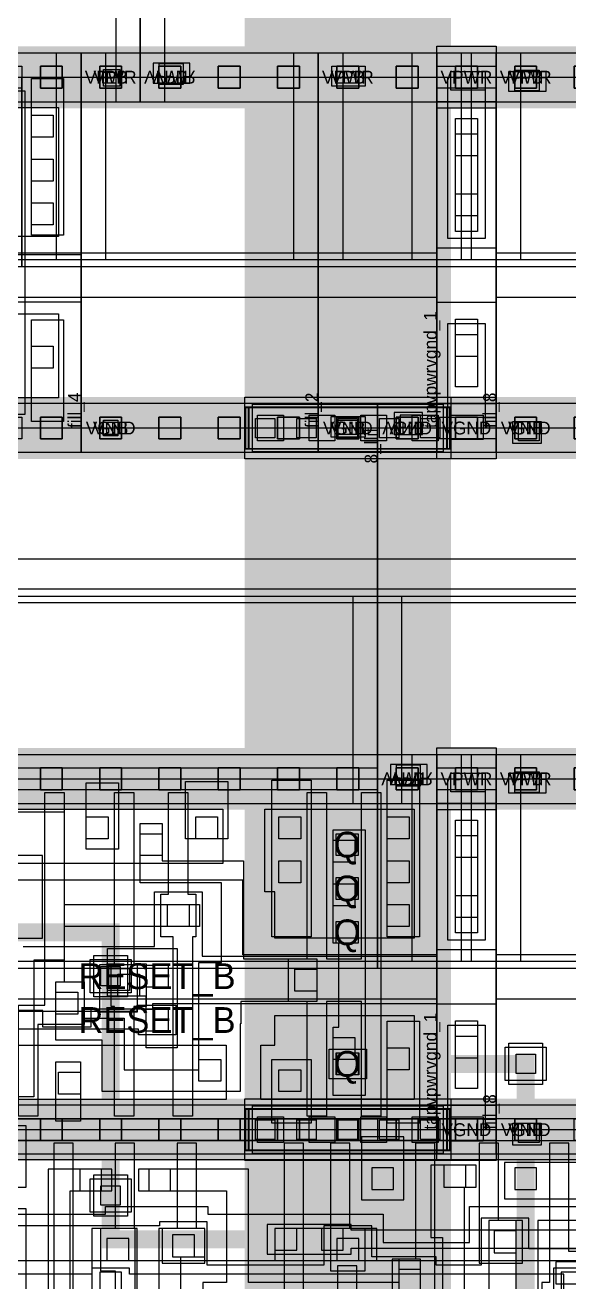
# Model space of a CAD drawing. Extents: x 0 to 50.5, y 0 to 99.5.
# Drawn here: x 39.59 to 43.8, y 83.14 to 92.88 of the extents above; entities that cross this region are included whole.
import ezdxf
from ezdxf.enums import TextEntityAlignment as Align

# ---------------------------------------------------------------- set-up
doc = ezdxf.new("R2010")
doc.units = 0
for name, color, linetype in [('L122D16', 13, 'CONTINUOUS'), ('L236D0', 12, 'CONTINUOUS'), ('L64D16', 14, 'CONTINUOUS'), ('L64D20', 26, 'CONTINUOUS'), ('L64D5', 19, 'CONTINUOUS'), ('L64D59', 18, 'CONTINUOUS'), ('L65D20', 22, 'CONTINUOUS'), ('L65D44', 31, 'CONTINUOUS'), ('L66D20', 16, 'CONTINUOUS'), ('L66D44', 21, 'CONTINUOUS'), ('L67D16', 29, 'CONTINUOUS'), ('L67D20', 8, 'CONTINUOUS'), ('L67D44', 9, 'CONTINUOUS'), ('L67D5', 17, 'CONTINUOUS'), ('L68D16', 15, 'CONTINUOUS'), ('L68D20', 6, 'CONTINUOUS'), ('L68D44', 7, 'CONTINUOUS'), ('L68D5', 20, 'CONTINUOUS'), ('L69D20', 4, 'CONTINUOUS'), ('L69D44', 5, 'CONTINUOUS'), ('L70D20', 2, 'CONTINUOUS'), ('L70D44', 3, 'CONTINUOUS'), ('L71D20', 1, 'CONTINUOUS'), ('L78D44', 24, 'CONTINUOUS'), ('L81D4', 28, 'CONTINUOUS'), ('L83D44', 30, 'CONTINUOUS'), ('L93D44', 25, 'CONTINUOUS'), ('L94D20', 27, 'CONTINUOUS'), ('L95D20', 23, 'CONTINUOUS')]:
    doc.layers.add(name, color=color, linetype=linetype)

# ---------------------------------------------------------------- blocks, each defined once
blk = doc.blocks.new('VIA_M1M2_PR')
at = {"layer": 'L68D20'}
blk.add_lwpolyline([(-0.16, -0.13), (-0.16, 0.13), (0.16, 0.13), (0.16, -0.13)], close=True, dxfattribs=at)
at = {"layer": 'L68D44'}
blk.add_lwpolyline([(-0.075, -0.075), (-0.075, 0.075), (0.075, 0.075), (0.075, -0.075)], close=True, dxfattribs=at)
at = {"layer": 'L69D20'}
blk.add_lwpolyline([(-0.13, -0.16), (-0.13, 0.16), (0.13, 0.16), (0.13, -0.16)], close=True, dxfattribs=at)
blk = doc.blocks.new('VIA_via4_5_1600_480_1_4_400_400')
at = {"layer": 'L70D20'}
blk.add_lwpolyline([(-0.79, -0.16), (-0.79, 0.16), (0.79, 0.16), (0.79, -0.16)], close=True, dxfattribs=at)
at = {"layer": 'L70D44'}
for points in [[(-0.7, -0.1), (-0.7, 0.1), (-0.5, 0.1), (-0.5, -0.1)], [(-0.3, -0.1), (-0.3, 0.1), (-0.1, 0.1), (-0.1, -0.1)], [(0.1, -0.1), (0.1, 0.1), (0.3, 0.1), (0.3, -0.1)], [(0.5, -0.1), (0.5, 0.1), (0.7, 0.1), (0.7, -0.1)]]:
    blk.add_lwpolyline(points, close=True, dxfattribs=at)
at = {"layer": 'L71D20'}
blk.add_lwpolyline([(-0.8, -0.165), (-0.8, 0.165), (0.8, 0.165), (0.8, -0.165)], close=True, dxfattribs=at)
blk = doc.blocks.new('VIA_via3_4_1600_480_1_4_400_400')
at = {"layer": 'L69D20'}
blk.add_lwpolyline([(-0.74, -0.185), (-0.74, 0.185), (0.74, 0.185), (0.74, -0.185)], close=True, dxfattribs=at)
at = {"layer": 'L69D44'}
for points in [[(-0.7, -0.1), (-0.7, 0.1), (-0.5, 0.1), (-0.5, -0.1)], [(-0.3, -0.1), (-0.3, 0.1), (-0.1, 0.1), (-0.1, -0.1)], [(0.1, -0.1), (0.1, 0.1), (0.3, 0.1), (0.3, -0.1)], [(0.5, -0.1), (0.5, 0.1), (0.7, 0.1), (0.7, -0.1)]]:
    blk.add_lwpolyline(points, close=True, dxfattribs=at)
at = {"layer": 'L70D20'}
blk.add_lwpolyline([(-0.765, -0.165), (-0.765, 0.165), (0.765, 0.165), (0.765, -0.165)], close=True, dxfattribs=at)
blk = doc.blocks.new('VIA_via2_3_1600_480_1_5_320_320')
at = {"layer": 'L68D20'}
blk.add_lwpolyline([(-0.8, -0.24), (-0.8, 0.24), (0.8, 0.24), (0.8, -0.24)], close=True, dxfattribs=at)
at = {"layer": 'L68D44'}
for points in [[(-0.715, -0.075), (-0.715, 0.075), (-0.565, 0.075), (-0.565, -0.075)], [(-0.395, -0.075), (-0.395, 0.075), (-0.245, 0.075), (-0.245, -0.075)], [(-0.075, -0.075), (-0.075, 0.075), (0.075, 0.075), (0.075, -0.075)], [(0.245, -0.075), (0.245, 0.075), (0.395, 0.075), (0.395, -0.075)], [(0.565, -0.075), (0.565, 0.075), (0.715, 0.075), (0.715, -0.075)]]:
    blk.add_lwpolyline(points, close=True, dxfattribs=at)
at = {"layer": 'L69D20'}
blk.add_lwpolyline([(-0.77, -0.16), (-0.77, 0.16), (0.77, 0.16), (0.77, -0.16)], close=True, dxfattribs=at)
blk = doc.blocks.new('VIA_L1M1_PR_MR')
at = {"layer": 'L67D20'}
blk.add_lwpolyline([(-0.085, -0.085), (-0.085, 0.085), (0.085, 0.085), (0.085, -0.085)], close=True, dxfattribs=at)
at = {"layer": 'L67D44'}
blk.add_lwpolyline([(-0.085, -0.085), (-0.085, 0.085), (0.085, 0.085), (0.085, -0.085)], close=True, dxfattribs=at)
at = {"layer": 'L68D20'}
blk.add_lwpolyline([(-0.145, -0.115), (-0.145, 0.115), (0.145, 0.115), (0.145, -0.115)], close=True, dxfattribs=at)
blk = doc.blocks.new('sky130_fd_sc_hd__fill_8')
at = {"layer": 'L122D16'}
blk.add_lwpolyline([(0.13, -0.12), (0.13, 0.05), (0.35, 0.05), (0.35, -0.12)], close=True, dxfattribs=at)
at = {"layer": 'L64D16'}
blk.add_lwpolyline([(0.1, 2.61), (0.1, 2.765), (0.385, 2.765), (0.385, 2.61)], close=True, dxfattribs=at)
at = {"layer": 'L64D20'}
blk.add_lwpolyline([(-0.19, 1.305), (-0.19, 2.91), (3.87, 2.91), (3.87, 1.305)], close=True, dxfattribs=at)
at = {"layer": 'L67D20', "const_width": 0.17}
for points in [[(0, 2.72), (3.68, 2.72)], [(0, 0), (3.68, 0)]]:
    blk.add_lwpolyline(points, dxfattribs=at)
at = {"layer": 'L67D44'}
for points in [[(0.145, 2.635), (0.145, 2.805), (0.315, 2.805), (0.315, 2.635)], [(0.605, 2.635), (0.605, 2.805), (0.775, 2.805), (0.775, 2.635)], [(1.065, 2.635), (1.065, 2.805), (1.235, 2.805), (1.235, 2.635)], [(1.525, 2.635), (1.525, 2.805), (1.695, 2.805), (1.695, 2.635)], [(1.985, 2.635), (1.985, 2.805), (2.155, 2.805), (2.155, 2.635)], [(2.445, 2.635), (2.445, 2.805), (2.615, 2.805), (2.615, 2.635)], [(2.905, 2.635), (2.905, 2.805), (3.075, 2.805), (3.075, 2.635)], [(3.365, 2.635), (3.365, 2.805), (3.535, 2.805), (3.535, 2.635)], [(0.145, -0.085), (0.145, 0.085), (0.315, 0.085), (0.315, -0.085)], [(0.605, -0.085), (0.605, 0.085), (0.775, 0.085), (0.775, -0.085)], [(1.065, -0.085), (1.065, 0.085), (1.235, 0.085), (1.235, -0.085)], [(1.525, -0.085), (1.525, 0.085), (1.695, 0.085), (1.695, -0.085)], [(1.985, -0.085), (1.985, 0.085), (2.155, 0.085), (2.155, -0.085)], [(2.445, -0.085), (2.445, 0.085), (2.615, 0.085), (2.615, -0.085)], [(2.905, -0.085), (2.905, 0.085), (3.075, 0.085), (3.075, -0.085)], [(3.365, -0.085), (3.365, 0.085), (3.535, 0.085), (3.535, -0.085)]]:
    blk.add_lwpolyline(points, close=True, dxfattribs=at)
at = {"layer": 'L68D16'}
for points in [[(0.145, 2.615), (0.145, 2.775), (0.335, 2.775), (0.335, 2.615)], [(0.175, -0.1), (0.175, 0.05), (0.335, 0.05), (0.335, -0.1)]]:
    blk.add_lwpolyline(points, close=True, dxfattribs=at)
at = {"layer": 'L68D20', "const_width": 0.48}
for points in [[(0, 2.72), (3.68, 2.72)], [(0, 0), (3.68, 0)]]:
    blk.add_lwpolyline(points, dxfattribs=at)
at = {"layer": 'L78D44'}
blk.add_lwpolyline([(0, 1.25), (0, 2.72), (3.68, 2.72), (3.68, 1.25)], close=True, dxfattribs=at)
at = {"layer": 'L81D4'}
blk.add_lwpolyline([(0, 0), (0, 2.72), (3.68, 2.72), (3.68, 0)], close=True, dxfattribs=at)
at = {"layer": 'L93D44'}
blk.add_lwpolyline([(0, -0.19), (0, 1.015), (3.68, 1.015), (3.68, -0.19)], close=True, dxfattribs=at)
at = {"layer": 'L94D20'}
blk.add_lwpolyline([(0, 1.355), (0, 2.91), (3.68, 2.91), (3.68, 1.355)], close=True, dxfattribs=at)
at = {"layer": 'L64D5'}
blk.add_text('VPB', height=0.1, dxfattribs=at).set_placement((0.23, 2.72), align=Align.MIDDLE_CENTER)
at = {"layer": 'L64D59'}
blk.add_text('VNB', height=0.1, dxfattribs=at).set_placement((0.23, 0), align=Align.MIDDLE_CENTER)
at = {"layer": 'L68D5'}
for s, p in [('VPWR', (0.23, 2.72)), ('VGND', (0.23, 0))]:
    blk.add_text(s, height=0.1, dxfattribs=at).set_placement(p, align=Align.MIDDLE_CENTER)
at = {"layer": 'L83D44'}
blk.add_text('fill_8', height=0.1, rotation=90, dxfattribs=at).set_placement((0, 0))
blk = doc.blocks.new('sky130_fd_sc_hd__dfrtp_2')
at = {"layer": 'L236D0'}
blk.add_lwpolyline([(0, 0), (0, 2.72), (9.66, 2.72), (9.66, 0)], close=True, dxfattribs=at)
at = {"layer": 'L64D20'}
blk.add_lwpolyline([(-0.19, 1.305), (-0.19, 2.91), (9.85, 2.91), (9.85, 1.305)], close=True, dxfattribs=at)
at = {"layer": 'L65D20'}
for points in [[(5.015, 1.645), (5.015, 2.485), (8, 2.485), (8, 2.065), (5.695, 2.065), (5.695, 1.645)], [(8.405, 1.485), (8.405, 1.845), (8.325, 1.845), (8.325, 2.485), (9.485, 2.485), (9.485, 1.485)], [(8.295, 0.235), (8.295, 0.655), (8.405, 0.655), (8.405, 0.885), (9.485, 0.885), (9.485, 0.235)], [(1.565, 0.235), (1.565, 0.655), (2.49, 0.655), (2.49, 0.595), (3.285, 0.595), (3.285, 0.655), (4.645, 0.655), (4.645, 0.875), (5.315, 0.875), (5.315, 0.595), (6.165, 0.595), (6.165, 0.655), (8.025, 0.655), (8.025, 0.235)]]:
    blk.add_lwpolyline(points, close=True, dxfattribs=at)
at = {"layer": 'L66D20'}
for points in [[(6.415, 0.105), (6.415, 0.965), (6.62, 0.965), (6.62, 2.615), (6.77, 2.615), (6.77, 1.145), (6.925, 1.145), (6.925, 0.815), (6.565, 0.815), (6.565, 0.105)], [(7.16, 0.105), (7.16, 0.955), (7.135, 0.955), (7.135, 1.285), (7.16, 1.285), (7.16, 2.615), (7.31, 2.615), (7.31, 1.285), (7.405, 1.285), (7.405, 0.955), (7.31, 0.955), (7.31, 0.105)], [(7.615, 0.105), (7.615, 1.495), (7.52, 1.495), (7.52, 1.825), (7.58, 1.825), (7.58, 2.615), (7.73, 2.615), (7.73, 1.825), (7.79, 1.825), (7.79, 1.495), (7.765, 1.495), (7.765, 0.105)], [(8.655, 0.105), (8.655, 0.995), (8.51, 0.995), (8.51, 1.325), (8.655, 1.325), (8.655, 2.615), (8.805, 2.615), (8.805, 1.325), (9.075, 1.325), (9.075, 2.615), (9.225, 2.615), (9.225, 0.105), (9.075, 0.105), (9.075, 0.995), (8.805, 0.995), (8.805, 0.105)]]:
    blk.add_lwpolyline(points, close=True, dxfattribs=at)
at = {"layer": 'L66D44'}
for points in [[(6.94, 2.255), (6.94, 2.425), (7.11, 2.425), (7.11, 2.255)], [(7.79, 2.255), (7.79, 2.425), (7.96, 2.425), (7.96, 2.255)], [(8.435, 2.255), (8.435, 2.425), (8.605, 2.425), (8.605, 2.255)], [(9.275, 2.255), (9.275, 2.425), (9.445, 2.425), (9.445, 2.255)], [(7.36, 2.125), (7.36, 2.295), (7.53, 2.295), (7.53, 2.125)], [(8.855, 2.075), (8.855, 2.245), (9.025, 2.245), (9.025, 2.075)], [(8.435, 1.915), (8.435, 2.085), (8.605, 2.085), (8.605, 1.915)], [(9.275, 1.915), (9.275, 2.085), (9.445, 2.085), (9.445, 1.915)], [(8.855, 1.735), (8.855, 1.905), (9.025, 1.905), (9.025, 1.735)], [(7.57, 1.575), (7.57, 1.745), (7.74, 1.745), (7.74, 1.575)], [(9.275, 1.575), (9.275, 1.745), (9.445, 1.745), (9.445, 1.575)], [(7.185, 1.035), (7.185, 1.205), (7.355, 1.205), (7.355, 1.035)], [(8.56, 1.075), (8.56, 1.245), (8.73, 1.245), (8.73, 1.075)], [(6.705, 0.895), (6.705, 1.065), (6.875, 1.065), (6.875, 0.895)], [(8.855, 0.545), (8.855, 0.715), (9.025, 0.715), (9.025, 0.545)], [(9.275, 0.465), (9.275, 0.635), (9.445, 0.635), (9.445, 0.465)], [(7.815, 0.375), (7.815, 0.545), (7.985, 0.545), (7.985, 0.375)], [(6.725, 0.275), (6.725, 0.445), (6.895, 0.445), (6.895, 0.275)], [(8.435, 0.295), (8.435, 0.465), (8.605, 0.465), (8.605, 0.295)]]:
    blk.add_lwpolyline(points, close=True, dxfattribs=at)
at = {"layer": 'L67D16'}
for points in [[(8.88, 2.125), (8.88, 2.295), (9.05, 2.295), (9.05, 2.125)], [(8.88, 1.785), (8.88, 1.955), (9.05, 1.955), (9.05, 1.785)], [(8.88, 1.445), (8.88, 1.615), (9.05, 1.615), (9.05, 1.445)], [(7.405, 1.105), (7.405, 1.275), (7.575, 1.275), (7.575, 1.105)], [(7.405, 0.765), (7.405, 0.935), (7.575, 0.935), (7.575, 0.765)], [(8.88, 0.425), (8.88, 0.595), (9.05, 0.595), (9.05, 0.425)]]:
    blk.add_lwpolyline(points, close=True, dxfattribs=at)
at = {"layer": 'L67D20'}
for points in [[(1.85, 2.175), (1.85, 2.635), (0, 2.635), (0, 2.805), (9.2, 2.805), (9.2, 2.635), (2.1, 2.635), (2.1, 2.175)], [(6.94, 2.175), (6.94, 2.69), (7.19, 2.69), (7.19, 2.175)], [(7.71, 2.255), (7.71, 2.7), (8.04, 2.7), (8.04, 2.255)], [(8.38, 1.495), (8.38, 2.71), (8.685, 2.71), (8.685, 1.495)], [(9.275, 1.495), (9.275, 2.71), (9.525, 2.71), (9.525, 1.495)], [(5.585, 0.255), (5.585, 0.535), (6.365, 0.535), (6.365, 1.485), (6.6, 1.485), (6.6, 2.125), (5.9, 2.125), (5.9, 2.465), (6.77, 2.465), (6.77, 1.745), (7.82, 1.745), (7.82, 1.575), (6.77, 1.575), (6.77, 1.315), (6.535, 1.315), (6.535, 0.255)], [(7.065, 0.295), (7.065, 0.695), (6.705, 0.695), (6.705, 1.145), (6.925, 1.145), (6.925, 0.865), (7.235, 0.865), (7.235, 0.465), (7.815, 0.465), (7.815, 1.295), (7.99, 1.295), (7.99, 1.915), (7.36, 1.915), (7.36, 2.375), (7.53, 2.375), (7.53, 2.085), (8.16, 2.085), (8.16, 1.325), (8.73, 1.325), (8.73, 0.995), (8.14, 0.995), (8.14, 0.82), (8.135, 0.82), (8.135, 0.295)], [(8.855, 0.265), (8.855, 0.795), (8.9, 0.795), (8.9, 1.445), (8.855, 1.445), (8.855, 2.325), (9.105, 2.325), (9.105, 0.265)], [(7.405, 0.635), (7.405, 1.035), (7.105, 1.035), (7.105, 1.405), (7.645, 1.405), (7.645, 0.635)], [(9.275, 0.05), (9.275, 0.84), (9.525, 0.84), (9.525, 0.05)], [(6.705, 0.065), (6.705, 0.525), (6.895, 0.525), (6.895, 0.065)], [(8.38, 0.05), (8.38, 0.545), (8.685, 0.545), (8.685, 0.05)], [(0, -0.085), (0, 0.085), (9.2, 0.085), (9.2, -0.085)]]:
    blk.add_lwpolyline(points, close=True, dxfattribs=at)
at = {"layer": 'L67D20', "const_width": 0.17}
for points in [[(9.2, 2.72), (9.66, 2.72)], [(9.2, 0), (9.66, 0)]]:
    blk.add_lwpolyline(points, dxfattribs=at)
at = {"layer": 'L67D44'}
for points in [[(6.585, 2.635), (6.585, 2.805), (6.755, 2.805), (6.755, 2.635)], [(7.045, 2.635), (7.045, 2.805), (7.215, 2.805), (7.215, 2.635)], [(7.505, 2.635), (7.505, 2.805), (7.675, 2.805), (7.675, 2.635)], [(7.965, 2.635), (7.965, 2.805), (8.135, 2.805), (8.135, 2.635)], [(8.425, 2.635), (8.425, 2.805), (8.595, 2.805), (8.595, 2.635)], [(8.885, 2.635), (8.885, 2.805), (9.055, 2.805), (9.055, 2.635)], [(9.345, 2.635), (9.345, 2.805), (9.515, 2.805), (9.515, 2.635)], [(7.105, 1.08), (7.105, 1.25), (7.275, 1.25), (7.275, 1.08)], [(7.405, 0.765), (7.405, 0.935), (7.575, 0.935), (7.575, 0.765)], [(6.585, -0.085), (6.585, 0.085), (6.755, 0.085), (6.755, -0.085)], [(7.045, -0.085), (7.045, 0.085), (7.215, 0.085), (7.215, -0.085)], [(7.505, -0.085), (7.505, 0.085), (7.675, 0.085), (7.675, -0.085)], [(7.965, -0.085), (7.965, 0.085), (8.135, 0.085), (8.135, -0.085)], [(8.425, -0.085), (8.425, 0.085), (8.595, 0.085), (8.595, -0.085)], [(8.885, -0.085), (8.885, 0.085), (9.055, 0.085), (9.055, -0.085)], [(9.345, -0.085), (9.345, 0.085), (9.515, 0.085), (9.515, -0.085)]]:
    blk.add_lwpolyline(points, close=True, dxfattribs=at)
at = {"layer": 'L68D20', "const_width": 0.48}
for points in [[(0, 2.72), (9.2, 2.72)], [(9.2, 2.72), (9.66, 2.72)], [(0, 0), (9.2, 0)], [(9.2, 0), (9.66, 0)]]:
    blk.add_lwpolyline(points, dxfattribs=at)
at = {"layer": 'L68D20'}
for points in [[(7.045, 0.91), (7.045, 1.28), (7.335, 1.28), (7.335, 0.91)], [(3.745, 0.735), (3.745, 0.965), (4.395, 0.965), (4.395, 0.92), (7.335, 0.92), (7.335, 0.965), (7.635, 0.965), (7.635, 0.735), (7.345, 0.735), (7.345, 0.78), (4.395, 0.78), (4.395, 0.735)]]:
    blk.add_lwpolyline(points, close=True, dxfattribs=at)
at = {"layer": 'L78D44'}
for points in [[(0, 1.25), (0, 2.72), (9.2, 2.72), (9.2, 1.25)], [(9.2, 1.25), (9.2, 2.72), (9.66, 2.72), (9.66, 1.25)]]:
    blk.add_lwpolyline(points, close=True, dxfattribs=at)
at = {"layer": 'L81D4'}
blk.add_lwpolyline([(0, 0), (0, 2.72), (9.66, 2.72), (9.66, 0)], close=True, dxfattribs=at)
at = {"layer": 'L93D44'}
blk.add_lwpolyline([(0, -0.19), (0, 1.015), (9.66, 1.015), (9.66, -0.19)], close=True, dxfattribs=at)
at = {"layer": 'L94D20'}
blk.add_lwpolyline([(8.155, 1.355), (8.155, 1.935), (5.825, 1.935), (5.825, 1.515), (4.885, 1.515), (4.885, 1.935), (1.35, 1.935), (1.35, 1.685), (0, 1.685), (0, 2.91), (9.66, 2.91), (9.66, 1.355)], close=True, dxfattribs=at)
at = {"layer": 'L95D20'}
blk.add_lwpolyline([(6.45, 1.42), (7.47, 1.42), (7.47, 1.845), (7.84, 1.845), (7.84, 1.345), (9.66, 1.345), (9.66, 0.975), (7.455, 0.975), (7.455, 0.935), (6.975, 0.935), (6.975, 0.795), (6.605, 0.795), (6.605, 0.925), (5.775, 0.925)], dxfattribs=at)
at = {"layer": 'L67D5'}
for s, p in [('Q', (8.965, 2.21)), ('Q', (8.965, 1.87)), ('Q', (8.965, 1.53)), ('RESET_B', (7.49, 1.19)), ('RESET_B', (7.49, 0.85)), ('Q', (8.965, 0.51))]:
    blk.add_text(s, height=0.2, dxfattribs=at).set_placement(p, align=Align.MIDDLE_CENTER)
blk = doc.blocks.new('sky130_fd_sc_hd__tapvpwrvgnd_1')
at = {"layer": 'L64D20'}
blk.add_lwpolyline([(-0.19, 1.305), (-0.19, 2.91), (0.65, 2.91), (0.65, 1.305)], close=True, dxfattribs=at)
at = {"layer": 'L65D44'}
for points in [[(0.145, 1.525), (0.145, 2.4), (0.315, 2.4), (0.315, 1.525)], [(0.145, 0.32), (0.145, 0.845), (0.315, 0.845), (0.315, 0.32)]]:
    blk.add_lwpolyline(points, close=True, dxfattribs=at)
at = {"layer": 'L66D44'}
for points in [[(0.145, 2.11), (0.145, 2.28), (0.315, 2.28), (0.315, 2.11)], [(0.145, 1.645), (0.145, 1.815), (0.315, 1.815), (0.315, 1.645)], [(0.145, 0.555), (0.145, 0.725), (0.315, 0.725), (0.315, 0.555)]]:
    blk.add_lwpolyline(points, close=True, dxfattribs=at)
at = {"layer": 'L67D20'}
for points in [[(0, 2.635), (0, 2.805), (0.46, 2.805), (0.46, 2.635)], [(0.085, 1.47), (0.085, 2.72), (0.375, 2.72), (0.375, 1.47)], [(0.085, 0), (0.085, 0.81), (0.375, 0.81), (0.375, 0)], [(0, -0.085), (0, 0.085), (0.46, 0.085), (0.46, -0.085)]]:
    blk.add_lwpolyline(points, close=True, dxfattribs=at)
at = {"layer": 'L67D44'}
for points in [[(0.145, 2.635), (0.145, 2.805), (0.315, 2.805), (0.315, 2.635)], [(0.145, -0.085), (0.145, 0.085), (0.315, 0.085), (0.315, -0.085)]]:
    blk.add_lwpolyline(points, close=True, dxfattribs=at)
at = {"layer": 'L68D16'}
for points in [[(0.11, 2.62), (0.11, 2.765), (0.375, 2.765), (0.375, 2.62)], [(0.105, -0.09), (0.105, 0.1), (0.36, 0.1), (0.36, -0.09)]]:
    blk.add_lwpolyline(points, close=True, dxfattribs=at)
at = {"layer": 'L68D20'}
for points in [[(0, 2.48), (0, 2.96), (0.46, 2.96), (0.46, 2.48)], [(0, -0.24), (0, 0.24), (0.46, 0.24), (0.46, -0.24)]]:
    blk.add_lwpolyline(points, close=True, dxfattribs=at)
at = {"layer": 'L78D44'}
blk.add_lwpolyline([(0, 1.25), (0, 2.72), (0.46, 2.72), (0.46, 1.25)], close=True, dxfattribs=at)
at = {"layer": 'L81D4'}
blk.add_lwpolyline([(0, 0), (0, 2.72), (0.46, 2.72), (0.46, 0)], close=True, dxfattribs=at)
at = {"layer": 'L93D44'}
for points in [[(0, 1.395), (0, 2.53), (0.46, 2.53), (0.46, 1.395)], [(0, -0.19), (0, 0.19), (0.46, 0.19), (0.46, -0.19)]]:
    blk.add_lwpolyline(points, close=True, dxfattribs=at)
at = {"layer": 'L94D20'}
for points in [[(0, 2.53), (0, 2.91), (0.46, 2.91), (0.46, 2.53)], [(0, 0.19), (0, 0.975), (0.46, 0.975), (0.46, 0.19)]]:
    blk.add_lwpolyline(points, close=True, dxfattribs=at)
at = {"layer": 'L68D5'}
for s, p in [('VPWR', (0.23, 2.72)), ('VGND', (0.23, 0))]:
    blk.add_text(s, height=0.1, dxfattribs=at).set_placement(p, align=Align.MIDDLE_CENTER)
at = {"layer": 'L83D44'}
blk.add_text('tapvpwrvgnd_1', height=0.1, rotation=90, dxfattribs=at).set_placement((0, 0))
blk = doc.blocks.new('sky130_fd_sc_hd__fill_2')
at = {"layer": 'L122D16'}
blk.add_lwpolyline([(0.155, -0.05), (0.155, 0.06), (0.315, 0.06), (0.315, -0.05)], close=True, dxfattribs=at)
at = {"layer": 'L64D16'}
blk.add_lwpolyline([(0.14, 2.675), (0.14, 2.765), (0.31, 2.765), (0.31, 2.675)], close=True, dxfattribs=at)
at = {"layer": 'L64D20'}
blk.add_lwpolyline([(-0.19, 1.305), (-0.19, 2.91), (1.11, 2.91), (1.11, 1.305)], close=True, dxfattribs=at)
at = {"layer": 'L67D20', "const_width": 0.17}
for points in [[(0, 2.72), (0.92, 2.72)], [(0, 0), (0.92, 0)]]:
    blk.add_lwpolyline(points, dxfattribs=at)
at = {"layer": 'L67D44'}
for points in [[(0.145, 2.635), (0.145, 2.805), (0.315, 2.805), (0.315, 2.635)], [(0.605, 2.635), (0.605, 2.805), (0.775, 2.805), (0.775, 2.635)], [(0.145, -0.085), (0.145, 0.085), (0.315, 0.085), (0.315, -0.085)], [(0.605, -0.085), (0.605, 0.085), (0.775, 0.085), (0.775, -0.085)]]:
    blk.add_lwpolyline(points, close=True, dxfattribs=at)
at = {"layer": 'L68D16'}
for points in [[(0.105, 2.65), (0.105, 2.805), (0.365, 2.805), (0.365, 2.65)], [(0.1, -0.07), (0.1, 0.09), (0.365, 0.09), (0.365, -0.07)]]:
    blk.add_lwpolyline(points, close=True, dxfattribs=at)
at = {"layer": 'L68D20', "const_width": 0.48}
for points in [[(0, 2.72), (0.92, 2.72)], [(0, 0), (0.92, 0)]]:
    blk.add_lwpolyline(points, dxfattribs=at)
at = {"layer": 'L78D44'}
blk.add_lwpolyline([(0, 1.25), (0, 2.72), (0.92, 2.72), (0.92, 1.25)], close=True, dxfattribs=at)
at = {"layer": 'L81D4'}
blk.add_lwpolyline([(0, 0), (0, 2.72), (0.92, 2.72), (0.92, 0)], close=True, dxfattribs=at)
at = {"layer": 'L93D44'}
blk.add_lwpolyline([(0, -0.19), (0, 1.015), (0.92, 1.015), (0.92, -0.19)], close=True, dxfattribs=at)
at = {"layer": 'L94D20'}
blk.add_lwpolyline([(0, 1.355), (0, 2.91), (0.92, 2.91), (0.92, 1.355)], close=True, dxfattribs=at)
at = {"layer": 'L64D5'}
blk.add_text('VPB', height=0.1, dxfattribs=at).set_placement((0.23, 2.72), align=Align.MIDDLE_CENTER)
at = {"layer": 'L64D59'}
blk.add_text('VNB', height=0.1, dxfattribs=at).set_placement((0.23, 0), align=Align.MIDDLE_CENTER)
at = {"layer": 'L68D5'}
for s, p in [('VPWR', (0.23, 2.72)), ('VGND', (0.23, 0))]:
    blk.add_text(s, height=0.1, dxfattribs=at).set_placement(p, align=Align.MIDDLE_CENTER)
at = {"layer": 'L83D44'}
blk.add_text('fill_2', height=0.1, rotation=90, dxfattribs=at).set_placement((0, 0))
blk = doc.blocks.new('sky130_fd_sc_hd__fill_4')
at = {"layer": 'L122D16'}
blk.add_lwpolyline([(0.175, -0.06), (0.175, 0.06), (0.285, 0.06), (0.285, -0.06)], close=True, dxfattribs=at)
at = {"layer": 'L64D16'}
blk.add_lwpolyline([(0.175, 2.65), (0.175, 2.78), (0.3, 2.78), (0.3, 2.65)], close=True, dxfattribs=at)
at = {"layer": 'L64D20'}
blk.add_lwpolyline([(-0.19, 1.305), (-0.19, 2.91), (2.03, 2.91), (2.03, 1.305)], close=True, dxfattribs=at)
at = {"layer": 'L67D20', "const_width": 0.17}
for points in [[(0, 2.72), (1.84, 2.72)], [(0, 0), (1.84, 0)]]:
    blk.add_lwpolyline(points, dxfattribs=at)
at = {"layer": 'L67D44'}
for points in [[(0.145, 2.635), (0.145, 2.805), (0.315, 2.805), (0.315, 2.635)], [(0.605, 2.635), (0.605, 2.805), (0.775, 2.805), (0.775, 2.635)], [(1.065, 2.635), (1.065, 2.805), (1.235, 2.805), (1.235, 2.635)], [(1.525, 2.635), (1.525, 2.805), (1.695, 2.805), (1.695, 2.635)], [(0.145, -0.085), (0.145, 0.085), (0.315, 0.085), (0.315, -0.085)], [(0.605, -0.085), (0.605, 0.085), (0.775, 0.085), (0.775, -0.085)], [(1.065, -0.085), (1.065, 0.085), (1.235, 0.085), (1.235, -0.085)], [(1.525, -0.085), (1.525, 0.085), (1.695, 0.085), (1.695, -0.085)]]:
    blk.add_lwpolyline(points, close=True, dxfattribs=at)
at = {"layer": 'L68D16'}
for points in [[(0.17, 2.675), (0.17, 2.76), (0.27, 2.76), (0.27, 2.675)], [(0.17, -0.05), (0.17, 0.045), (0.285, 0.045), (0.285, -0.05)]]:
    blk.add_lwpolyline(points, close=True, dxfattribs=at)
at = {"layer": 'L68D20', "const_width": 0.48}
for points in [[(0, 2.72), (1.84, 2.72)], [(0, 0), (1.84, 0)]]:
    blk.add_lwpolyline(points, dxfattribs=at)
at = {"layer": 'L78D44'}
blk.add_lwpolyline([(0, 1.25), (0, 2.72), (1.84, 2.72), (1.84, 1.25)], close=True, dxfattribs=at)
at = {"layer": 'L81D4'}
blk.add_lwpolyline([(0, 0), (0, 2.72), (1.84, 2.72), (1.84, 0)], close=True, dxfattribs=at)
at = {"layer": 'L93D44'}
blk.add_lwpolyline([(0, -0.19), (0, 1.015), (1.84, 1.015), (1.84, -0.19)], close=True, dxfattribs=at)
at = {"layer": 'L94D20'}
blk.add_lwpolyline([(0, 1.355), (0, 2.91), (1.84, 2.91), (1.84, 1.355)], close=True, dxfattribs=at)
at = {"layer": 'L64D5'}
blk.add_text('VPB', height=0.1, dxfattribs=at).set_placement((0.23, 2.72), align=Align.MIDDLE_CENTER)
at = {"layer": 'L64D59'}
blk.add_text('VNB', height=0.1, dxfattribs=at).set_placement((0.23, 0), align=Align.MIDDLE_CENTER)
at = {"layer": 'L68D5'}
for s, p in [('VPWR', (0.23, 2.72)), ('VGND', (0.23, 0))]:
    blk.add_text(s, height=0.1, dxfattribs=at).set_placement(p, align=Align.MIDDLE_CENTER)
at = {"layer": 'L83D44'}
blk.add_text('fill_4', height=0.1, rotation=90, dxfattribs=at).set_placement((0, 0))
blk = doc.blocks.new('sky130_fd_sc_hd__dfrtp_4')
at = {"layer": 'L236D0'}
blk.add_lwpolyline([(0, 0), (0, 2.72), (10.58, 2.72), (10.58, 0)], close=True, dxfattribs=at)
at = {"layer": 'L65D20'}
blk.add_lwpolyline([(1.565, 0.235), (1.565, 0.655), (2.49, 0.655), (2.49, 0.595), (3.285, 0.595), (3.285, 0.655), (4.645, 0.655), (4.645, 0.875), (5.315, 0.875), (5.315, 0.595), (6.165, 0.595), (6.165, 0.655), (8.025, 0.655), (8.025, 0.235)], close=True, dxfattribs=at)
at = {"layer": 'L66D20'}
for points in [[(2.09, 0.105), (2.09, 1.3), (1.655, 1.3), (1.655, 1.63), (2.15, 1.63), (2.15, 2.615), (2.3, 2.615), (2.3, 1.48), (2.24, 1.48), (2.24, 0.105)], [(2.565, 0.105), (2.565, 0.765), (2.45, 0.765), (2.45, 1.095), (2.565, 1.095), (2.565, 1.395), (3.105, 1.395), (3.105, 2.615), (3.255, 2.615), (3.255, 1.245), (2.72, 1.245), (2.72, 0.765), (2.715, 0.765), (2.715, 0.105)], [(4.29, 1.055), (4.29, 2.615), (4.44, 2.615), (4.44, 1.055)], [(4.895, 0.105), (4.895, 1.005), (4.715, 1.005), (4.715, 1.335), (4.895, 1.335), (4.895, 1.57), (5.275, 1.57), (5.275, 2.615), (5.425, 2.615), (5.425, 1.42), (5.045, 1.42), (5.045, 0.105)], [(5.935, 0.105), (5.935, 1.185), (5.875, 1.185), (5.875, 1.245), (5.77, 1.245), (5.77, 2.615), (5.92, 2.615), (5.92, 1.395), (6.02, 1.395), (6.02, 1.335), (6.085, 1.335), (6.085, 1.275), (6.205, 1.275), (6.205, 0.945), (6.085, 0.945), (6.085, 0.105)], [(3.875, 0.105), (3.875, 1.515), (4.025, 1.515), (4.025, 0.105)], [(4.235, 0.105), (4.235, 1.095), (4.505, 1.095), (4.505, 0.765), (4.385, 0.765), (4.385, 0.105)], [(3.045, 0.105), (3.045, 0.765), (2.93, 0.765), (2.93, 1.035), (3.26, 1.035), (3.26, 0.765), (3.195, 0.765), (3.195, 0.105)], [(5.39, 0.105), (5.39, 1.035), (5.725, 1.035), (5.725, 0.705), (5.54, 0.705), (5.54, 0.105)]]:
    blk.add_lwpolyline(points, close=True, dxfattribs=at)
at = {"layer": 'L66D44'}
for points in [[(4.765, 1.085), (4.765, 1.255), (4.935, 1.255), (4.935, 1.085)], [(5.985, 1.025), (5.985, 1.195), (6.155, 1.195), (6.155, 1.025)], [(2.5, 0.845), (2.5, 1.015), (2.67, 1.015), (2.67, 0.845)], [(3.01, 0.815), (3.01, 0.985), (3.18, 0.985), (3.18, 0.815)], [(4.285, 0.845), (4.285, 1.015), (4.455, 1.015), (4.455, 0.845)], [(5.505, 0.785), (5.505, 0.955), (5.675, 0.955), (5.675, 0.785)], [(2.29, 0.305), (2.29, 0.475), (2.46, 0.475), (2.46, 0.305)], [(2.825, 0.305), (2.825, 0.475), (2.995, 0.475), (2.995, 0.305)], [(4.555, 0.295), (4.555, 0.465), (4.725, 0.465), (4.725, 0.295)], [(5.115, 0.275), (5.115, 0.445), (5.285, 0.445), (5.285, 0.275)], [(5.665, 0.295), (5.665, 0.465), (5.835, 0.465), (5.835, 0.295)]]:
    blk.add_lwpolyline(points, close=True, dxfattribs=at)
at = {"layer": 'L67D20'}
for points in [[(2.045, 0.305), (2.045, 2.005), (2.27, 2.005), (2.27, 2.465), (2.52, 2.465), (2.52, 2.135), (2.44, 2.135), (2.44, 1.835), (2.215, 1.835), (2.215, 0.475), (2.54, 0.475), (2.54, 0.305)], [(2.745, 0.305), (2.745, 0.475), (3.43, 0.475), (3.43, 1.185), (3.245, 1.185), (3.245, 2.135), (2.735, 2.135), (2.735, 2.465), (3.415, 2.465), (3.415, 1.355), (4.935, 1.355), (4.935, 1.005), (4.765, 1.005), (4.765, 1.185), (3.6, 1.185), (3.6, 0.305)], [(5.015, 0.275), (5.015, 0.835), (5.105, 0.835), (5.105, 2.005), (5.495, 2.005), (5.495, 2.465), (5.665, 2.465), (5.665, 1.835), (5.275, 1.835), (5.275, 0.445), (5.365, 0.445), (5.365, 0.275)], [(5.585, 0.255), (5.585, 0.535), (6.365, 0.535), (6.365, 1.485), (6.6, 1.485), (6.6, 2.125), (5.9, 2.125), (5.9, 2.465), (6.77, 2.465), (6.77, 1.745), (7.82, 1.745), (7.82, 1.575), (6.77, 1.575), (6.77, 1.315), (6.535, 1.315), (6.535, 0.255)], [(2.905, 0.765), (2.905, 1.575), (2.61, 1.575), (2.61, 1.965), (3.075, 1.965), (3.075, 0.985), (3.26, 0.985), (3.26, 0.765)], [(5.465, 0.705), (5.465, 1.665), (5.97, 1.665), (5.97, 1.955), (6.43, 1.955), (6.43, 1.655), (6.14, 1.655), (6.14, 1.495), (5.675, 1.495), (5.675, 0.705)], [(1.415, 0.615), (1.415, 1.665), (1.875, 1.665), (1.875, 0.615)], [(2.385, 0.765), (2.385, 1.385), (2.735, 1.385), (2.735, 0.765)], [(5.845, 0.705), (5.845, 1.325), (6.195, 1.325), (6.195, 0.705)], [(3.805, 0.765), (3.805, 1.015), (4.595, 1.015), (4.595, 0.765)], [(4.475, 0.055), (4.475, 0.545), (4.805, 0.545), (4.805, 0.055)], [(1.545, -0.03), (1.545, 0.445), (1.875, 0.445), (1.875, -0.03)], [(0, -0.085), (0, 0.085), (9.2, 0.085), (9.2, -0.085)]]:
    blk.add_lwpolyline(points, close=True, dxfattribs=at)
at = {"layer": 'L67D44'}
for points in [[(2.445, 1.105), (2.445, 1.275), (2.615, 1.275), (2.615, 1.105)], [(6.025, 1.105), (6.025, 1.275), (6.195, 1.275), (6.195, 1.105)], [(3.805, 0.765), (3.805, 0.935), (3.975, 0.935), (3.975, 0.765)], [(4.165, 0.765), (4.165, 0.935), (4.335, 0.935), (4.335, 0.765)], [(1.985, -0.085), (1.985, 0.085), (2.155, 0.085), (2.155, -0.085)], [(2.445, -0.085), (2.445, 0.085), (2.615, 0.085), (2.615, -0.085)], [(2.905, -0.085), (2.905, 0.085), (3.075, 0.085), (3.075, -0.085)], [(3.365, -0.085), (3.365, 0.085), (3.535, 0.085), (3.535, -0.085)], [(3.825, -0.085), (3.825, 0.085), (3.995, 0.085), (3.995, -0.085)], [(4.285, -0.085), (4.285, 0.085), (4.455, 0.085), (4.455, -0.085)], [(4.745, -0.085), (4.745, 0.085), (4.915, 0.085), (4.915, -0.085)], [(5.205, -0.085), (5.205, 0.085), (5.375, 0.085), (5.375, -0.085)], [(5.665, -0.085), (5.665, 0.085), (5.835, 0.085), (5.835, -0.085)]]:
    blk.add_lwpolyline(points, close=True, dxfattribs=at)
at = {"layer": 'L68D20'}
for points in [[(2.385, 1.075), (2.385, 1.12), (0.82, 1.12), (0.82, 1.26), (2.385, 1.26), (2.385, 1.305), (2.675, 1.305), (2.675, 1.26), (6.045, 1.26), (6.045, 1.12), (2.675, 1.12), (2.675, 1.075)], [(5.965, 1.075), (5.965, 1.305), (6.255, 1.305), (6.255, 1.075)], [(3.745, 0.735), (3.745, 0.965), (4.395, 0.965), (4.395, 0.92), (7.335, 0.92), (7.335, 0.965), (7.635, 0.965), (7.635, 0.735), (7.345, 0.735), (7.345, 0.78), (4.395, 0.78), (4.395, 0.735)]]:
    blk.add_lwpolyline(points, close=True, dxfattribs=at)
at = {"layer": 'L68D20', "const_width": 0.48}
blk.add_lwpolyline([(0, 0), (9.2, 0)], dxfattribs=at)
at = {"layer": 'L81D4'}
blk.add_lwpolyline([(0, 0), (0, 2.72), (10.58, 2.72), (10.58, 0)], close=True, dxfattribs=at)
at = {"layer": 'L93D44'}
blk.add_lwpolyline([(0, -0.19), (0, 1.015), (10.58, 1.015), (10.58, -0.19)], close=True, dxfattribs=at)
at = {"layer": 'L95D20'}
blk.add_lwpolyline([(6.605, 0.925), (5.775, 0.925), (5.775, 0.685), (5.405, 0.685), (5.405, 1.05), (5.055, 1.05), (5.055, 0.985), (4.555, 0.985), (4.555, 0.745), (4.185, 0.745), (4.185, 1.05), (3.28, 1.05), (3.28, 0.715), (2.91, 0.715), (2.91, 0.745), (1.425, 0.745)], dxfattribs=at)

msp = doc.modelspace()

# ---------------------------------------------------------------- linework, layer by layer
at = {"layer": 'L68D20'}
for points, const_width in [([(1.38, 92.48), (49.22, 92.48)], 0.48), ([(1.38, 89.76), (49.22, 89.76)], 0.48), ([(1.38, 87.04), (49.22, 87.04)], 0.48), ([(40.25, 85.51), (40.25, 85.92)], 0.14), ([(33.28, 85.85), (40.32, 85.85)], 0.14), ([(42.02, 84.83), (43.54, 84.83)], 0.14), ([(1.38, 84.32), (49.22, 84.32)], 0.48), ([(40.25, 83.4), (40.25, 83.88)], 0.14), ([(40.18, 83.47), (41.63, 83.47)], 0.14)]:
    msp.add_lwpolyline(points, dxfattribs=dict(at, const_width=const_width))
at = {"layer": 'L69D20'}
for points, const_width in [([(41.32, 89.76), (42.86, 89.76)], 0.37), ([(40.25, 83.74), (40.25, 85.58)], 0.14), ([(43.47, 82.04), (43.47, 84.9)], 0.14), ([(41.32, 84.32), (42.86, 84.32)], 0.37)]:
    msp.add_lwpolyline(points, dxfattribs=dict(at, const_width=const_width))
at = {"layer": 'L70D20', "const_width": 0.33}
for points in [[(41.3, 89.76), (42.88, 89.76)], [(41.3, 84.32), (42.88, 84.32)]]:
    msp.add_lwpolyline(points, dxfattribs=at)
at = {"layer": 'L71D20', "const_width": 1.6}
msp.add_lwpolyline([(42.09, 2.48), (42.09, 98.72)], dxfattribs=at)

# ---------------------------------------------------------------- block references
at = {"yscale": -1}
for name, p in [('sky130_fd_sc_hd__fill_8', (36.8, 95.2)), ('sky130_fd_sc_hd__fill_8', (40.48, 95.2)), ('sky130_fd_sc_hd__fill_8', (38.64, 89.76)), ('sky130_fd_sc_hd__fill_8', (42.32, 89.76)), ('sky130_fd_sc_hd__dfrtp_4', (37.72, 84.32))]:
    msp.add_blockref(name, p, dxfattribs=at)
for name, p in [('sky130_fd_sc_hd__dfrtp_2', (30.36, 89.76)), ('sky130_fd_sc_hd__fill_4', (40.02, 89.76)), ('sky130_fd_sc_hd__fill_2', (41.86, 89.76)), ('sky130_fd_sc_hd__tapvpwrvgnd_1', (42.78, 89.76)), ('sky130_fd_sc_hd__fill_8', (43.24, 89.76)), ('VIA_via2_3_1600_480_1_5_320_320', (42.09, 89.76)), ('VIA_via3_4_1600_480_1_4_400_400', (42.09, 89.76)), ('VIA_via4_5_1600_480_1_4_400_400', (42.09, 89.76)), ('sky130_fd_sc_hd__dfrtp_2', (33.12, 84.32)), ('sky130_fd_sc_hd__tapvpwrvgnd_1', (42.78, 84.32)), ('sky130_fd_sc_hd__fill_8', (43.24, 84.32)), ('VIA_M1M2_PR', (40.25, 85.51)), ('VIA_M1M2_PR', (43.47, 84.83)), ('VIA_L1M1_PR_MR', (42.09, 84.83)), ('VIA_via2_3_1600_480_1_5_320_320', (42.09, 84.32)), ('VIA_via4_5_1600_480_1_4_400_400', (42.09, 84.32)), ('VIA_via3_4_1600_480_1_4_400_400', (42.09, 84.32)), ('VIA_M1M2_PR', (40.25, 83.81))]:
    msp.add_blockref(name, p)

doc.saveas('drawing.dxf')
